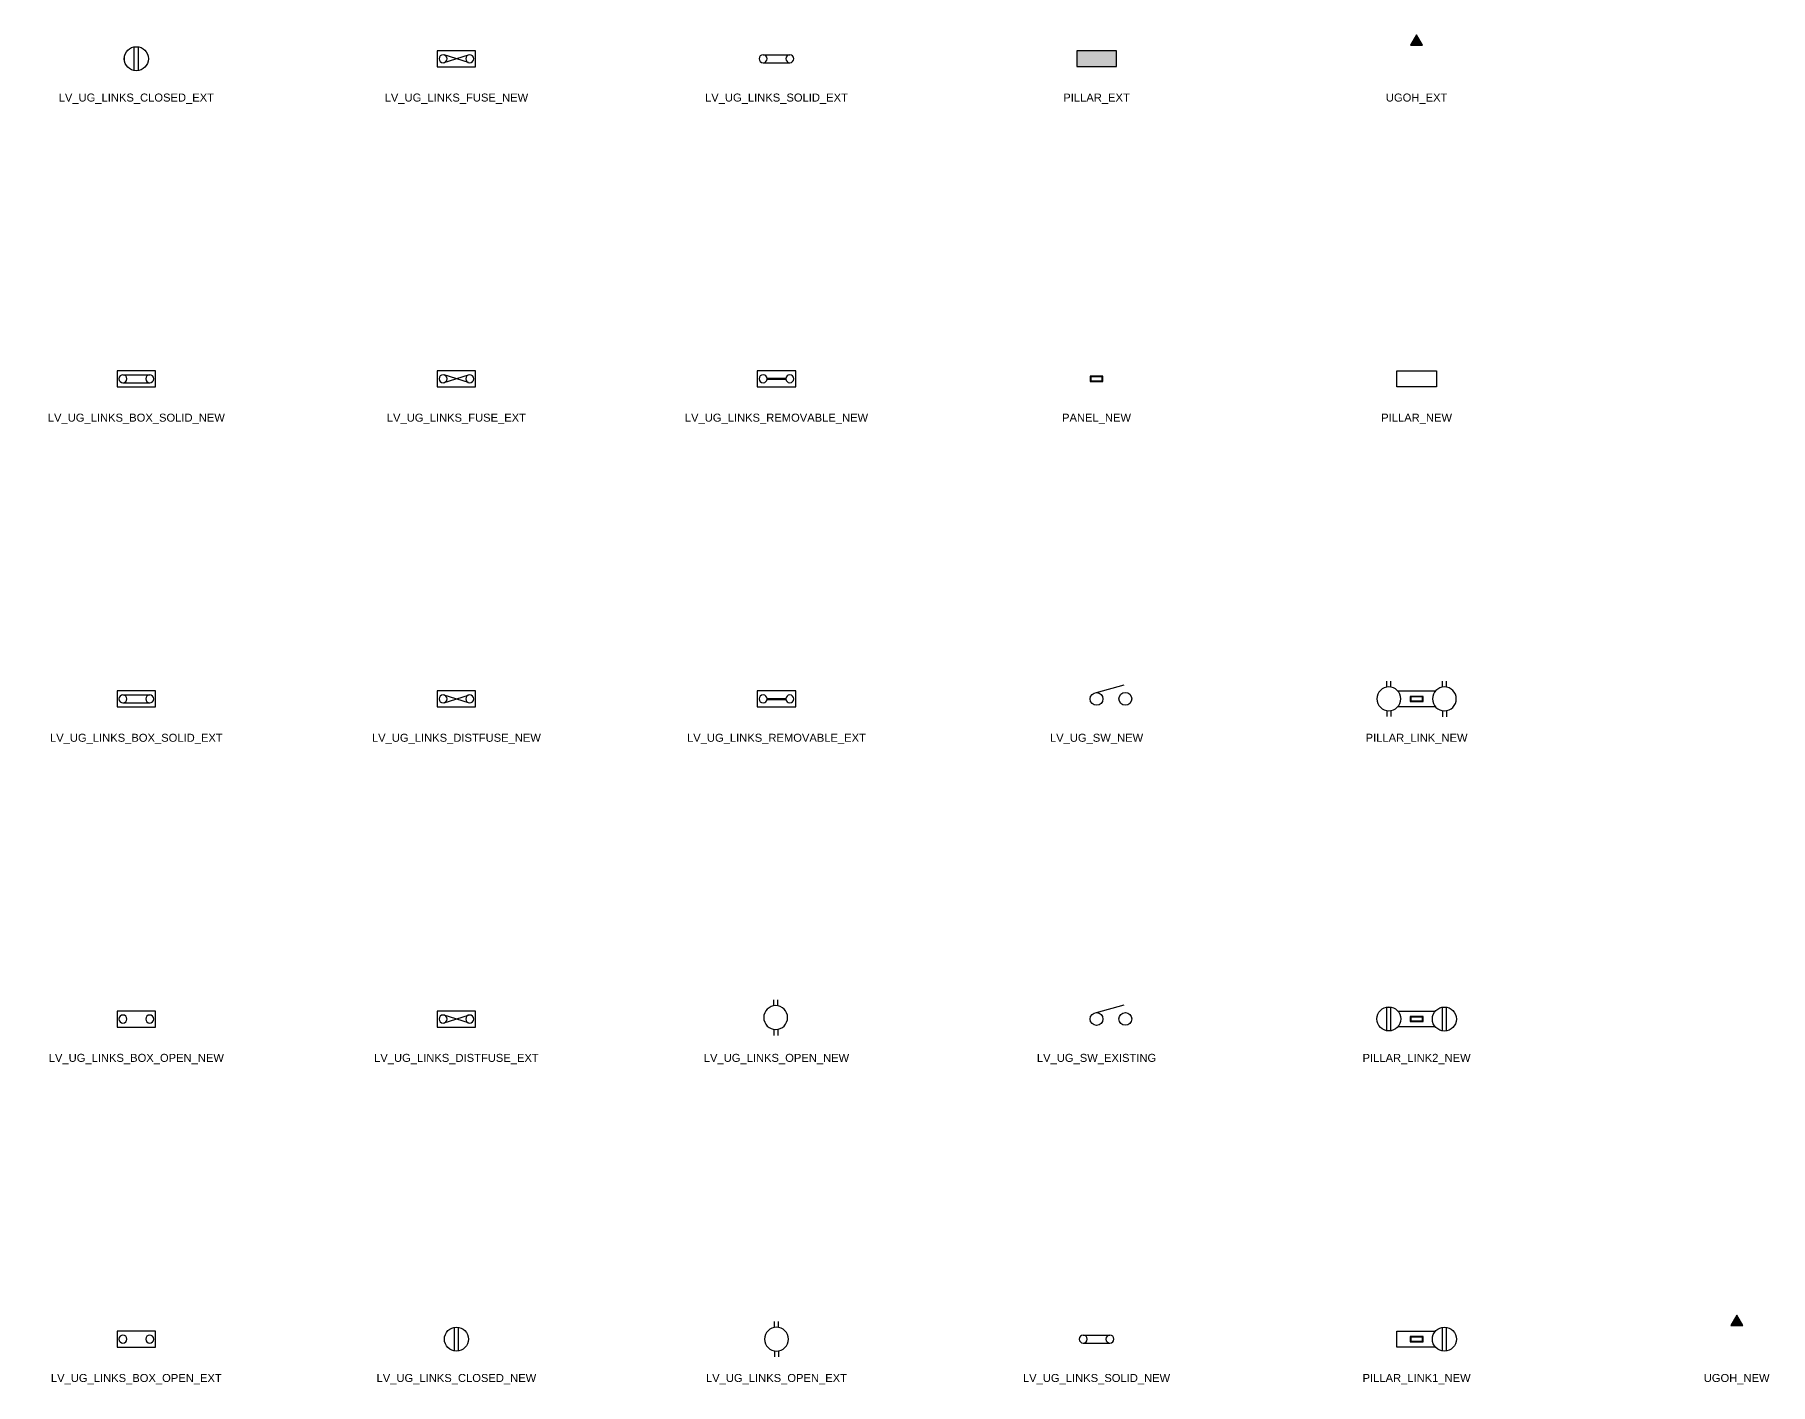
# Model space of a CAD drawing. Header units: metres. Extents: x -9 to 404, y -6 to 172.
# Drawn here: x 187.3 to 404.2, y -5.6 to 163 of the extents above; entities that cross this region are included whole.
import ezdxf
from ezdxf.enums import TextEntityAlignment as Align

# ---------------------------------------------------------------- set-up
doc = ezdxf.new("R2010")
doc.units = ezdxf.units.M
doc.set_wipeout_variables(frame=1)
doc.layers.get('0').update_dxf_attribs({"color": 6})
for name, color, linetype in [('Equip_LV_EXT', 7, 'Continuous'), ('Equip_LV_NEW', 2, 'Continuous'), ('Panels_LV_SL_NEW', 2, 'Continuous'), ('SupportsUG_SP_LV_NEW', 2, 'Continuous')]:
    doc.layers.add(name, color=color, linetype=linetype)
doc.styles.add('iecARIAL', font='arial.ttf')
doc.styles.get("Standard").update_dxf_attribs({"font": 'arial.ttf'})

# ---------------------------------------------------------------- blocks, each defined once
blk = doc.blocks.new('LV_UG_LINKS_BOX_OPEN_EXT')
blk.add_lwpolyline([(-2.4, -1), (2.4, -1), (2.4, 1), (-2.4, 1)], close=True)
for points in [[(-2.17, 0, 1), (-1.17, 0, 1)], [(1.17, 0, 1), (2.17, 0, 1)]]:
    blk.add_lwpolyline(points, format="xyb", close=True)
for tag, p, flags in [('ORIENTATION', (0, 0), 9), ('Z', (0, 0), 1), ('USAGE', (0, -0.2), 9), ('NOTES', (0, -0.4), 9)]:
    blk.add_attdef(tag, p, '', height=0.2, dxfattribs=dict(flags=flags))
blk = doc.blocks.new('LV_UG_LINKS_BOX_OPEN_NEW')
blk.add_lwpolyline([(-2.4, -1), (2.4, -1), (2.4, 1), (-2.4, 1)], close=True)
for points in [[(-2.17, 0, 1), (-1.17, 0, 1)], [(1.17, 0, 1), (2.17, 0, 1)]]:
    blk.add_lwpolyline(points, format="xyb", close=True)
for tag, p, flags in [('ORIENTATION', (0, 0), 9), ('Z', (0, 0), 1), ('USAGE', (0, -0.2), 9), ('LEGEND', (0, -0.4), 9), ('NOTES', (0, -0.6), 9)]:
    blk.add_attdef(tag, p, '', height=0.2, dxfattribs=dict(flags=flags))
blk = doc.blocks.new('LV_UG_LINKS_BOX_SOLID_EXT')
for p, q in [((-1.67, 0.5), (1.67, 0.5)), ((-1.67, -0.5), (1.67, -0.5))]:
    blk.add_line(p, q)
blk.add_lwpolyline([(-2.4, -1), (2.4, -1), (2.4, 1), (-2.4, 1)], close=True)
for points in [[(-2.17, 0, 1), (-1.17, 0, 1)], [(1.17, 0, 1), (2.17, 0, 1)]]:
    blk.add_lwpolyline(points, format="xyb", close=True)
for tag, p, flags in [('ACTUAL_STATUS', (0, 0), 9), ('Z', (0, 0), 1), ('CONNECTOR_TYPE', (0, -0.2), 9), ('CONSTRUCTED_VOLTAGE', (0, -0.4), 9), ('OPERATING_VOLTAGE', (0, -0.8), 9), ('ORIENTATION', (0, -1), 9), ('OWNED_BY', (0, -1.2), 9), ('STATE', (0, -1.4), 9), ('NO_PHASES', (0, -0.6), 9), ('USAGE', (0, -1.6), 9), ('NOTES', (0, -1.8), 9)]:
    blk.add_attdef(tag, p, '', height=0.2, dxfattribs=dict(flags=flags))
blk = doc.blocks.new('LV_UG_LINKS_BOX_SOLID_NEW')
for p, q in [((-1.67, 0.5), (1.67, 0.5)), ((-1.67, -0.5), (1.67, -0.5))]:
    blk.add_line(p, q)
blk.add_lwpolyline([(-2.4, -1), (2.4, -1), (2.4, 1), (-2.4, 1)], close=True)
for points in [[(-2.17, 0, 1), (-1.17, 0, 1)], [(1.17, 0, 1), (2.17, 0, 1)]]:
    blk.add_lwpolyline(points, format="xyb", close=True)
for tag, p, flags in [('ACTUAL_STATUS', (0, 0), 9), ('Z', (0, 0), 1), ('CONNECTOR_TYPE', (0, -0.2), 9), ('CONSTRUCTED_VOLTAGE', (0, -0.4), 9), ('OPERATING_VOLTAGE', (0, -0.8), 9), ('ORIENTATION', (0, -1), 9), ('OWNED_BY', (0, -1.2), 9), ('STATE', (0, -1.4), 9), ('NO_PHASES', (0, -0.6), 9), ('USAGE', (0, -1.6), 9), ('NOTES', (0, -1.8), 9)]:
    blk.add_attdef(tag, p, '', height=0.2, dxfattribs=dict(flags=flags))
blk = doc.blocks.new('LV_UG_LINKS_CLOSED_EXT')
blk.add_wipeout([(-1.06, 1.06), (-1.18, 0.92), (-1.29, 0.76), (-1.37, 0.59), (-1.43, 0.42), (-1.48, 0.23), (-1.49, 0.05), (-1.49, -0.14), (-1.46, -0.33), (-1.41, -0.51), (-1.33, -0.68), (-1.24, -0.84), (-1.12, -0.99), (-0.99, -1.12), (-0.84, -1.24), (-0.68, -1.33), (-0.51, -1.41), (-0.33, -1.46), (-0.14, -1.49), (0.05, -1.49), (0.23, -1.48), (0.42, -1.43), (0.59, -1.37), (0.76, -1.29), (0.92, -1.18), (1.06, -1.06), (1.18, -0.92), (1.29, -0.76), (1.37, -0.59), (1.43, -0.42), (1.48, -0.23), (1.49, -0.05), (1.49, 0.14), (1.46, 0.33), (1.41, 0.51), (1.33, 0.68), (1.24, 0.84), (1.12, 0.99), (0.99, 1.12), (0.84, 1.24), (0.68, 1.33), (0.51, 1.41), (0.33, 1.46), (0.14, 1.49), (-0.05, 1.49), (-0.23, 1.48), (-0.42, 1.43), (-0.59, 1.37), (-0.76, 1.29), (-0.92, 1.18)])
for p, q in [((-0.25, -1.48), (-0.25, 1.48)), ((0.25, -1.48), (0.25, 1.48))]:
    blk.add_line(p, q)
blk.add_circle((0, 0), 1.5)
at = {"flags": 9}
for tag, p in [('ACTUAL_STATUS', (0, 0)), ('CONSTRUCTED_VOLTAGE', (0, -0.2)), ('OPERATING_VOLTAGE', (0, -0.6)), ('ORIENTATION', (0, -0.8)), ('STATE', (0, -1)), ('SWITCH_TYPE', (0, -1.2)), ('NO_PHASES', (0, -0.4)), ('USAGE', (0, -1.4)), ('NOTES', (0, -1.6))]:
    blk.add_attdef(tag, text='', height=0.2, dxfattribs=at).set_placement(p, align=Align.MIDDLE_LEFT)
at = {"flags": 1}
blk.add_attdef('Z', (0, 0), '', height=0.2, dxfattribs=at)
blk = doc.blocks.new('*U62')
for tag, p, flags in [('OPERATED_BY', (0.87, -3.08), 9), ('ORIENTATION', (0.87, -3.62), 9), ('STATE', (0.86, -4.31), 9), ('OWNED_BY', (0.88, -3.37), 9), ('USAGE', (0.88, -3.86), 9), ('MAINTAINED_BY', (0.89, -2.84), 9), ('NOTES', (0.88, -4.06), 1), ('SWITCH_TYPE', (0.86, -4.56), 9), ('Z', (0.87, -5.06), 9), ('LEGEND', (0.87, -4.82), 9)]:
    blk.add_attdef(tag, p, '', height=0.2, dxfattribs=dict(flags=flags))
blk.add_wipeout([(-1.06, 1.06), (-1.18, 0.92), (-1.29, 0.76), (-1.37, 0.59), (-1.43, 0.42), (-1.48, 0.23), (-1.49, 0.05), (-1.49, -0.14), (-1.46, -0.33), (-1.41, -0.51), (-1.33, -0.68), (-1.24, -0.84), (-1.12, -0.99), (-0.99, -1.12), (-0.84, -1.24), (-0.68, -1.33), (-0.51, -1.41), (-0.33, -1.46), (-0.14, -1.49), (0.05, -1.49), (0.23, -1.48), (0.42, -1.43), (0.59, -1.37), (0.76, -1.29), (0.92, -1.18), (1.06, -1.06), (1.18, -0.92), (1.29, -0.76), (1.37, -0.59), (1.43, -0.42), (1.48, -0.23), (1.49, -0.05), (1.49, 0.14), (1.46, 0.33), (1.41, 0.51), (1.33, 0.68), (1.24, 0.84), (1.12, 0.99), (0.99, 1.12), (0.84, 1.24), (0.68, 1.33), (0.51, 1.41), (0.33, 1.46), (0.14, 1.49), (-0.05, 1.49), (-0.23, 1.48), (-0.42, 1.43), (-0.59, 1.37), (-0.76, 1.29), (-0.92, 1.18)])
for p, q in [((-0.25, -1.48), (-0.25, 1.48)), ((0.25, -1.48), (0.25, 1.48))]:
    blk.add_line(p, q)
blk.add_circle((0, 0), 1.5)
at = {"flags": 9}
blk.add_attdef('TYPE', text='', height=0.2, dxfattribs=at).set_placement((0.88, -1.45), align=Align.MIDDLE_LEFT)
for tag, p in [('OPERATING_VOLTAGE', (0.89, -1.82)), ('NO_PHASES', (0.88, -2.1)), ('CONSTRUCTED_VOLTAGE', (0.89, -2.37)), ('ACTUAL_STATUS', (0.9, -2.61))]:
    blk.add_attdef(tag, p, '', height=0.2, dxfattribs=at)
blk = doc.blocks.new('LV_UG_LINKS_DISTFUSE_EXT')
for p, q in [((-1.52, -0.48), (1.52, 0.48)), ((1.52, -0.48), (-1.52, 0.48))]:
    blk.add_line(p, q)
blk.add_lwpolyline([(-2.4, -1), (2.4, -1), (2.4, 1), (-2.4, 1)], close=True)
for points in [[(-2.17, 0, 1), (-1.17, 0, 1)], [(1.17, 0, 1), (2.17, 0, 1)]]:
    blk.add_lwpolyline(points, format="xyb", close=True)
for tag, p, flags in [('ACTUAL_STATUS', (0, 0), 9), ('Z', (0, 0), 1), ('CONSTRUCTED_VOLTAGE', (0, -0.2), 9), ('OPERATING_VOLTAGE', (0, -0.6), 9), ('ORIENTATION', (0, -0.8), 9), ('STATE', (0, -1), 9), ('SWITCH_TYPE', (0, -1.2), 9), ('NO_PHASES', (0, -0.4), 9), ('USAGE', (0, -1.4), 9), ('NOTES', (0, -1.6), 9)]:
    blk.add_attdef(tag, p, '', height=0.2, dxfattribs=dict(flags=flags))
blk = doc.blocks.new('LV_UG_LINKS_DISTFUSE_NEW')
for p, q in [((-1.52, -0.48), (1.52, 0.48)), ((1.52, -0.48), (-1.52, 0.48))]:
    blk.add_line(p, q)
blk.add_lwpolyline([(-2.4, -1), (2.4, -1), (2.4, 1), (-2.4, 1)], close=True)
for points in [[(-2.17, 0, 1), (-1.17, 0, 1)], [(1.17, 0, 1), (2.17, 0, 1)]]:
    blk.add_lwpolyline(points, format="xyb", close=True)
for tag, p, flags in [('ACTUAL_STATUS', (0, 0), 9), ('Z', (0, 0), 1), ('CONSTRUCTED_VOLTAGE', (0, -0.2), 9), ('OPERATING_VOLTAGE', (0, -0.6), 9), ('ORIENTATION', (0, -0.8), 9), ('STATE', (0, -1), 9), ('SWITCH_TYPE', (0, -1.2), 9), ('NO_PHASES', (0, -0.4), 9), ('USAGE', (0, -1.4), 9), ('NOTES', (0, -1.6), 9)]:
    blk.add_attdef(tag, p, '', height=0.2, dxfattribs=dict(flags=flags))
blk = doc.blocks.new('LV_UG_LINKS_FUSE_EXT')
for p, q in [((-1.52, -0.48), (1.52, 0.48)), ((1.52, -0.48), (-1.52, 0.48))]:
    blk.add_line(p, q)
blk.add_lwpolyline([(-2.4, -1), (2.4, -1), (2.4, 1), (-2.4, 1)], close=True)
for points in [[(-2.17, 0, 1), (-1.17, 0, 1)], [(1.17, 0, 1), (2.17, 0, 1)]]:
    blk.add_lwpolyline(points, format="xyb", close=True)
for tag, p, flags in [('ACTUAL_STATUS', (0, 0), 9), ('Z', (0, 0), 1), ('CONSTRUCTED_VOLTAGE', (0, -0.2), 9), ('OPERATING_VOLTAGE', (0, -0.6), 9), ('ORIENTATION', (0, -0.8), 9), ('STATE', (0, -1), 9), ('SWITCH_TYPE', (0, -1.2), 9), ('NO_PHASES', (0, -0.4), 9), ('USAGE', (0, -1.4), 9), ('LEGEND', (0, -1.6), 9), ('NOTES', (0, -1.8), 9)]:
    blk.add_attdef(tag, p, '', height=0.2, dxfattribs=dict(flags=flags))
blk = doc.blocks.new('LV_UG_LINKS_FUSE_NEW')
for p, q in [((-1.52, -0.48), (1.52, 0.48)), ((1.52, -0.48), (-1.52, 0.48))]:
    blk.add_line(p, q)
blk.add_lwpolyline([(-2.4, -1), (2.4, -1), (2.4, 1), (-2.4, 1)], close=True)
for points in [[(-2.17, 0, 1), (-1.17, 0, 1)], [(1.17, 0, 1), (2.17, 0, 1)]]:
    blk.add_lwpolyline(points, format="xyb", close=True)
for tag, p, flags in [('ACTUAL_STATUS', (0, 0), 9), ('Z', (0, 0), 1), ('CONSTRUCTED_VOLTAGE', (0, -0.2), 9), ('OPERATING_VOLTAGE', (0, -0.6), 9), ('ORIENTATION', (0, -0.8), 9), ('STATE', (0, -1), 9), ('SWITCH_TYPE', (0, -1.2), 9), ('NO_PHASES', (0, -0.4), 9), ('USAGE', (0, -1.4), 9), ('NOTES', (0, -1.6), 9)]:
    blk.add_attdef(tag, p, '', height=0.2, dxfattribs=dict(flags=flags))
blk = doc.blocks.new('LV_UG_LINKS_OPEN_EXT')
blk.add_wipeout([(-0.25, 1.47), (-0.43, 1.43), (-0.61, 1.36), (-0.77, 1.28), (-0.93, 1.17), (-1.07, 1.05), (-1.19, 0.9), (-1.29, 0.75), (-1.38, 0.58), (-1.44, 0.4), (-1.48, 0.22), (-1.49, 0.03), (-1.49, -0.16), (-1.45, -0.34), (-1.4, -0.52), (-1.32, -0.69), (-1.23, -0.85), (-1.11, -1), (-0.98, -1.13), (-0.83, -1.24), (-0.66, -1.34), (-0.49, -1.41), (-0.31, -1.46), (-0.13, -1.49), (0.06, -1.49), (0.25, -1.47), (0.43, -1.43), (0.61, -1.36), (0.77, -1.28), (0.93, -1.17), (1.07, -1.05), (1.19, -0.9), (1.29, -0.75), (1.38, -0.58), (1.44, -0.4), (1.48, -0.22), (1.49, -0.03), (1.49, 0.16), (1.45, 0.34), (1.4, 0.52), (1.32, 0.69), (1.23, 0.85), (1.11, 1), (0.98, 1.13), (0.83, 1.24), (0.66, 1.34), (0.49, 1.41), (0.31, 1.46), (0.13, 1.49), (-0.06, 1.49)])
for p, q in [((-0.25, 1.47), (-0.25, 2.22)), ((0.25, 1.47), (0.25, 2.22)), ((-0.25, -1.47), (-0.25, -2.22)), ((0.25, -1.47), (0.25, -2.22))]:
    blk.add_line(p, q)
blk.add_lwpolyline([(0, -1.49, 1), (0, 1.49, 1)], format="xyb", close=True)
at = {"flags": 9}
for tag, p in [('ACTUAL_STATUS', (0, 0)), ('CONSTRUCTED_VOLTAGE', (0, -0.2)), ('OPERATING_VOLTAGE', (0, -0.6)), ('ORIENTATION', (0, -0.8)), ('STATE', (0, -1)), ('SWITCH_TYPE', (0, -1.2)), ('NO_PHASES', (0, -0.4)), ('USAGE', (0, -1.4)), ('NOTES', (0, -1.6))]:
    blk.add_attdef(tag, text='', height=0.2, dxfattribs=at).set_placement(p, align=Align.MIDDLE_LEFT)
at = {"flags": 1}
blk.add_attdef('Z', (0, 0), '', height=0.2, dxfattribs=at)
blk = doc.blocks.new('LV_UG_LINKS_REMOVABLE_EXT')
for p, q in [((-1.17, 0.06), (1.17, 0.06)), ((-1.17, -0.06), (1.17, -0.06))]:
    blk.add_line(p, q)
blk.add_lwpolyline([(-2.4, -1), (2.4, -1), (2.4, 1), (-2.4, 1)], close=True)
for points in [[(-2.17, 0, 1), (-1.17, 0, 1)], [(1.17, 0, 1), (2.17, 0, 1)]]:
    blk.add_lwpolyline(points, format="xyb", close=True)
at = {"flags": 9}
for tag, p in [('ACTUAL_STATUS', (0, 0)), ('CONNECTOR_TYPE', (0, -0.2)), ('CONSTRUCTED_VOLTAGE', (0, -0.4)), ('OPERATING_VOLTAGE', (0, -0.8)), ('ORIENTATION', (0, -1)), ('OWNED_BY', (0, -1.2)), ('STATE', (0, -1.4)), ('NO_PHASES', (0, -0.6)), ('USAGE', (0, -1.6)), ('NOTES', (0, -1.8))]:
    blk.add_attdef(tag, text='', height=0.2, dxfattribs=at).set_placement(p, align=Align.MIDDLE_LEFT)
at = {"flags": 1}
blk.add_attdef('Z', (0, 0), '', height=0.2, dxfattribs=at)
blk = doc.blocks.new('LV_UG_LINKS_REMOVABLE_NEW')
for p, q in [((-1.17, 0.06), (1.17, 0.06)), ((-1.17, -0.06), (1.17, -0.06))]:
    blk.add_line(p, q)
blk.add_lwpolyline([(-2.4, -1), (2.4, -1), (2.4, 1), (-2.4, 1)], close=True)
for points in [[(-2.17, 0, 1), (-1.17, 0, 1)], [(1.17, 0, 1), (2.17, 0, 1)]]:
    blk.add_lwpolyline(points, format="xyb", close=True)
at = {"flags": 9}
for tag, p in [('ACTUAL_STATUS', (0, 0)), ('CONNECTOR_TYPE', (0, -0.2)), ('CONSTRUCTED_VOLTAGE', (0, -0.4)), ('OPERATING_VOLTAGE', (0, -0.8)), ('ORIENTATION', (0, -1)), ('OWNED_BY', (0, -1.2)), ('STATE', (0, -1.4)), ('NO_PHASES', (0, -0.6)), ('USAGE', (0, -1.6)), ('NOTES', (0, -1.8))]:
    blk.add_attdef(tag, text='', height=0.2, dxfattribs=at).set_placement(p, align=Align.MIDDLE_LEFT)
at = {"flags": 1}
blk.add_attdef('Z', (0, 0), '', height=0.2, dxfattribs=at)
blk = doc.blocks.new('LV_UG_LINKS_SOLID_EXT')
for p, q in [((-1.67, 0.5), (1.67, 0.5)), ((-1.67, -0.5), (1.67, -0.5))]:
    blk.add_line(p, q)
for points in [[(-2.17, 0, 1), (-1.17, 0, 1)], [(1.17, 0, 1), (2.17, 0, 1)]]:
    blk.add_lwpolyline(points, format="xyb", close=True)
for tag, p, flags in [('ORIENTATION', (0, 0), 9), ('Z', (0, 0), 1), ('USAGE', (0, -0.2), 9), ('NOTES', (0, -0.4), 9)]:
    blk.add_attdef(tag, p, '', height=0.2, dxfattribs=dict(flags=flags))
blk = doc.blocks.new('LV_UG_LINKS_SOLID_NEW')
for p, q in [((-1.67, 0.5), (1.67, 0.5)), ((-1.67, -0.5), (1.67, -0.5))]:
    blk.add_line(p, q)
for points in [[(-2.17, 0, 1), (-1.17, 0, 1)], [(1.17, 0, 1), (2.17, 0, 1)]]:
    blk.add_lwpolyline(points, format="xyb", close=True)
for tag, p, flags in [('ORIENTATION', (0, 0), 9), ('Z', (0, 0), 1), ('USAGE', (0, -0.2), 9), ('NOTES', (0, -0.4), 9)]:
    blk.add_attdef(tag, p, '', height=0.2, dxfattribs=dict(flags=flags))
blk = doc.blocks.new('LV_UG_SW_EXISTING')
for points in [[(0, 0.8), (3.47, 1.77)], [(4.4, 0.01), (4.4, 0.01)]]:
    blk.add_lwpolyline(points)
for centre in [(0, 0), (3.6, 0.01)]:
    blk.add_circle(centre, 0.8)
for tag, p, flags in [('ACTUAL_STATUS', (0, -1.4), 9), ('CONSTRUCTED_VOLTAGE', (0, -1.6), 9), ('OPERATING_VOLTAGE', (0, -2), 9), ('ORIENTATION', (0, -2.2), 9), ('NO_PHASES', (0, -1.8), 9), ('STATE', (0, -2.4), 9), ('SWITCH_TYPE', (0, -2.6), 9), ('USAGE', (0, -2.8), 9), ('NOTES', (0, -3), 1)]:
    blk.add_attdef(tag, p, '', height=0.2, dxfattribs=dict(flags=flags))
blk = doc.blocks.new('LV_UG_SW_NEW')
for points in [[(0, 0.8), (3.47, 1.77)], [(4.4, 0.01), (4.4, 0.01)]]:
    blk.add_lwpolyline(points)
for centre in [(0, 0), (3.6, 0.01)]:
    blk.add_circle(centre, 0.8)
for tag, p, flags in [('ACTUAL_STATUS', (0, -1.4), 9), ('CONSTRUCTED_VOLTAGE', (0, -1.6), 9), ('OPERATING_VOLTAGE', (0, -2), 9), ('ORIENTATION', (0, -2.2), 9), ('NO_PHASES', (0, -1.8), 9), ('STATE', (0, -2.4), 9), ('SWITCH_TYPE', (0, -2.6), 9), ('USAGE', (0, -2.8), 9), ('NOTES', (0, -3), 1)]:
    blk.add_attdef(tag, p, '', height=0.2, dxfattribs=dict(flags=flags))
blk = doc.blocks.new('PANEL_NEW')
at = {"layer": 'Panels_LV_SL_NEW'}
h = blk.add_hatch(color=256, dxfattribs=at)
h.paths.add_polyline_path([(-0.8, -0.32), (0.8, -0.32), (0.8, 0.32), (-0.8, 0.32)])
h.paths.add_polyline_path([(-0.72, 0.24), (0.72, 0.24), (0.72, -0.24), (-0.72, -0.24)], flags=16)
for points in [[(-0.8, -0.32), (0.8, -0.32), (0.8, 0.32), (-0.8, 0.32)], [(-0.72, -0.24), (0.72, -0.24), (0.72, 0.24), (-0.72, 0.24)]]:
    blk.add_lwpolyline(points, close=True)
blk.add_attdef('PARENT', (1.52, -2.43), '', height=2.5, rotation=90)
for tag, flags, p in [('CONNECTOR_TYPE', 9, (1.5, 0)), ('CONSTRUCTED_VOLTAGE', 9, (1.5, -0.2)), ('OPERATING_VOLTAGE', 9, (1.5, -0.6)), ('ORIENTATION', 9, (1.5, -0.8)), ('OWNED_BY', 9, (1.5, -1)), ('OPERATED_BY', 9, (1.5, -1.2)), ('STATE', 9, (1.5, -1.6)), ('Z', 1, (1.5, -2.2)), ('NO_PHASES', 9, (1.5, -0.4)), ('MAINTAINED_BY', 9, (1.5, -1.4)), ('USAGE', 9, (1.5, -1.8)), ('NOTES', 9, (1.5, -2))]:
    blk.add_attdef(tag, text='', height=0.2, dxfattribs=dict(flags=flags)).set_placement(p, align=Align.MIDDLE_LEFT)
blk = doc.blocks.new('*U54')
blk.add_hatch(color=256).paths.add_polyline_path([(-2.475, 0.99), (-2.475, -0.99), (2.475, -0.99), (2.475, 0.99)])
blk.add_lwpolyline([(-2.475, -0.99), (2.475, -0.99), (2.475, 0.99), (-2.475, 0.99)], close=True)
at = {"style": 'iecARIAL', "flags": 8}
blk.add_attdef('ASSET_NUM', (1.5, 3.5), '', height=2.5, dxfattribs=at)
for tag, p, flags in [('OWNED_BY', (0, -0.2), 9), ('STATE', (0, -0.4), 9), ('SUPPORT_TYPE', (0, -0.6), 9), ('STREETNAME', (0, -1.8), 9), ('SUBURB', (0, -2), 1), ('USAGE', (0, -0.8), 9), ('LEGEND', (0, -1), 9), ('LOCATION', (0, -1.2), 9), ('NOTES', (0, -1.4), 9), ('PARENT', (0, -1.6), 9)]:
    blk.add_attdef(tag, p, '', height=0.2, dxfattribs=dict(flags=flags))
blk = doc.blocks.new('*U56')
blk.add_wipeout([(-2.47, 0.99), (2.47, 0.99), (2.47, -0.99), (-2.47, -0.99)])
at = {"lineweight": -3}
blk.add_lwpolyline([(-2.47, 0.99), (2.47, 0.99), (2.47, -0.99), (-2.47, -0.99)], close=True, dxfattribs=at)
for tag, height, flags, p in [('ASSET_NUM', 2.5, 8, (2, 4)), ('STREET_CODE', 0.2, 9, (1.5, 2)), ('OWNED_BY', 0.2, 9, (1.5, 1.8)), ('OPERATED_BY', 0.2, 9, (1.5, 1.6)), ('STATE', 0.2, 9, (1.5, 1.2)), ('SUPPORT_TYPE', 0.2, 9, (1.5, 1)), ('SUBURB', 0.2, 9, (1.5, 0.2)), ('STREETNAME', 0.2, 9, (1.5, 0)), ('MAINTAINED_BY', 0.2, 9, (1.5, 1.4)), ('USAGE', 0.2, 9, (1.5, 0.8)), ('LEGEND', 0.2, 9, (1.5, 0.6)), ('PARENT', 0.2, 9, (1.5, 0.4)), ('Z', 0.2, 1, (1.5, -0.6)), ('LOCATION', 0.2, 9, (1.5, -0.2)), ('NOTES', 0.2, 9, (1.5, -0.4))]:
    blk.add_attdef(tag, text='', height=height, dxfattribs=dict(flags=flags)).set_placement(p, align=Align.MIDDLE_LEFT)
blk = doc.blocks.new('*U61')
for tag, p, flags in [('OPERATED_BY', (0.87, -3.08), 9), ('ORIENTATION', (0.87, -3.62), 9), ('STATE', (0.86, -4.31), 9), ('OWNED_BY', (0.88, -3.37), 9), ('USAGE', (0.88, -3.86), 9), ('MAINTAINED_BY', (0.89, -2.84), 9), ('NOTES', (0.88, -4.06), 1), ('SWITCH_TYPE', (0.86, -4.56), 9), ('Z', (0.87, -5.06), 9), ('LEGEND', (0.87, -4.82), 9)]:
    blk.add_attdef(tag, p, '', height=0.2, dxfattribs=dict(flags=flags))
blk.add_wipeout([(-1.06, 1.06), (-1.18, 0.92), (-1.29, 0.76), (-1.37, 0.59), (-1.43, 0.42), (-1.48, 0.23), (-1.49, 0.05), (-1.49, -0.14), (-1.46, -0.33), (-1.41, -0.51), (-1.33, -0.68), (-1.24, -0.84), (-1.12, -0.99), (-0.99, -1.12), (-0.84, -1.24), (-0.68, -1.33), (-0.51, -1.41), (-0.33, -1.46), (-0.14, -1.49), (0.05, -1.49), (0.23, -1.48), (0.42, -1.43), (0.59, -1.37), (0.76, -1.29), (0.92, -1.18), (1.06, -1.06), (1.18, -0.92), (1.29, -0.76), (1.37, -0.59), (1.43, -0.42), (1.48, -0.23), (1.49, -0.05), (1.49, 0.14), (1.46, 0.33), (1.41, 0.51), (1.33, 0.68), (1.24, 0.84), (1.12, 0.99), (0.99, 1.12), (0.84, 1.24), (0.68, 1.33), (0.51, 1.41), (0.33, 1.46), (0.14, 1.49), (-0.05, 1.49), (-0.23, 1.48), (-0.42, 1.43), (-0.59, 1.37), (-0.76, 1.29), (-0.92, 1.18)])
for p, q in [((-0.25, -1.48), (-0.25, 1.48)), ((0.25, -1.48), (0.25, 1.48))]:
    blk.add_line(p, q)
blk.add_circle((0, 0), 1.5)
at = {"flags": 9}
blk.add_attdef('TYPE', text='', height=0.2, dxfattribs=at).set_placement((0.88, -1.45), align=Align.MIDDLE_LEFT)
for tag, p in [('OPERATING_VOLTAGE', (0.89, -1.82)), ('NO_PHASES', (0.88, -2.1)), ('CONSTRUCTED_VOLTAGE', (0.89, -2.37)), ('ACTUAL_STATUS', (0.9, -2.61))]:
    blk.add_attdef(tag, p, '', height=0.2, dxfattribs=at)
blk = doc.blocks.new('PILLAR_LINK1_NEW')
at = {"layer": 'SupportsUG_SP_LV_NEW'}
blk.add_blockref('*U56', (0, 0), dxfattribs=at)
at = {"layer": 'Equip_LV_NEW'}
blk.add_blockref('*U61', (3.471, 0), dxfattribs=at)
at = {"layer": 'SupportsUG_SP_LV_NEW', "rotation": 180}
blk.add_blockref('PANEL_NEW', (0, 0), dxfattribs=at)
for tag, height, flags, p in [('ASSET_NUM', 2.5, 8, (2, 2)), ('STREET_CODE', 0.2, 9, (1.5, 0)), ('OWNED_BY', 0.2, 9, (1.5, -0.2)), ('OPERATED_BY', 0.2, 9, (1.5, -0.4)), ('STATE', 0.2, 9, (1.5, -0.8)), ('SUPPORT_TYPE', 0.2, 9, (1.5, -1)), ('SUBURB', 0.2, 9, (1.5, -1.8)), ('STREETNAME', 0.2, 9, (1.5, -2)), ('USAGE', 0.2, 9, (1.5, -1.2)), ('MAINTAINED_BY', 0.2, 9, (1.5, -0.6)), ('LEGEND', 0.2, 9, (1.5, -1.4)), ('PARENT', 0.2, 9, (1.5, -1.6)), ('LOCATION', 0.2, 9, (1.5, -2.2)), ('Z', 0.2, 1, (1.5, -2.6)), ('NOTES', 0.2, 9, (1.5, -2.4))]:
    blk.add_attdef(tag, text='', height=height, dxfattribs=dict(flags=flags)).set_placement(p, align=Align.MIDDLE_LEFT)
blk = doc.blocks.new('PILLAR_LINK2_NEW')
at = {"layer": 'SupportsUG_SP_LV_NEW'}
blk.add_blockref('*U56', (0, 0), dxfattribs=at)
for tag, flags, p in [('LOCATION', 9, (1.5, -2.2)), ('Z', 1, (1.5, -2.6)), ('NOTES', 9, (1.5, -2.4))]:
    blk.add_attdef(tag, text='', height=0.2, dxfattribs=dict(flags=flags)).set_placement(p, align=Align.MIDDLE_LEFT)
at = {"layer": 'Equip_LV_NEW'}
blk.add_blockref('*U61', (-3.47, 0.01), dxfattribs=at)
at = {"layer": 'SupportsUG_SP_LV_NEW', "rotation": 180}
blk.add_blockref('PANEL_NEW', (0, 0), dxfattribs=at)
for tag, height, flags, p in [('ASSET_NUM', 2.5, 8, (2, 2.94)), ('STREET_CODE', 0.2, 9, (1.5, 0)), ('OWNED_BY', 0.2, 9, (1.5, -0.2)), ('OPERATED_BY', 0.2, 9, (1.5, -0.4)), ('STATE', 0.2, 9, (1.5, -0.8)), ('SUPPORT_TYPE', 0.2, 9, (1.5, -1)), ('SUBURB', 0.2, 9, (1.5, -1.8)), ('STREETNAME', 0.2, 9, (1.5, -2)), ('MAINTAINED_BY', 0.2, 9, (1.5, -0.6)), ('USAGE', 0.2, 9, (1.5, -1.2)), ('LEGEND', 0.2, 9, (1.5, -1.4)), ('PARENT', 0.2, 9, (1.5, -1.6))]:
    blk.add_attdef(tag, text='', height=height, dxfattribs=dict(flags=flags)).set_placement(p, align=Align.MIDDLE_LEFT)
at = {"layer": 'Equip_LV_NEW'}
blk.add_blockref('*U61', (3.47, 0), dxfattribs=at)
blk = doc.blocks.new('*U74')
for tag, p, flags in [('OPERATED_BY', (1.05, -2.9), 9), ('STATE', (1.05, -4.13), 9), ('SWITCH_TYPE', (1.05, -4.38), 9), ('ORIENTATION', (1.06, -3.43), 9), ('OWNED_BY', (1.06, -3.19), 9), ('USAGE', (1.07, -3.68), 9), ('NOTES', (1.07, -3.88), 1), ('Z', (1.06, -4.88), 9), ('LEGEND', (1.06, -4.64), 9)]:
    blk.add_attdef(tag, p, '', height=0.2, dxfattribs=dict(flags=flags))
blk.add_wipeout([(-1.17, 0.93), (-1.28, 0.78), (-1.36, 0.61), (-1.43, 0.44), (-1.47, 0.25), (-1.49, 0.07), (-1.49, -0.12), (-1.46, -0.31), (-1.41, -0.49), (-1.34, -0.66), (-1.25, -0.82), (-1.13, -0.97), (-1, -1.11), (-0.86, -1.22), (-0.7, -1.32), (-0.53, -1.4), (-0.35, -1.45), (-0.16, -1.49), (0.03, -1.49), (0.21, -1.48), (0.4, -1.44), (0.57, -1.38), (0.74, -1.3), (0.9, -1.19), (1.04, -1.07), (1.17, -0.93), (1.28, -0.78), (1.36, -0.61), (1.43, -0.44), (1.47, -0.25), (1.49, -0.07), (1.49, 0.12), (1.46, 0.31), (1.41, 0.49), (1.34, 0.66), (1.25, 0.82), (1.13, 0.97), (1, 1.11), (0.86, 1.22), (0.7, 1.32), (0.53, 1.4), (0.35, 1.45), (0.16, 1.49), (-0.03, 1.49), (-0.21, 1.48), (-0.4, 1.44), (-0.57, 1.38), (-0.74, 1.3), (-0.9, 1.19), (-1.04, 1.07)])
for p, q in [((-0.25, 1.47), (-0.25, 2.22)), ((0.25, 1.47), (0.25, 2.22)), ((-0.25, -1.47), (-0.25, -2.22)), ((0.25, -1.47), (0.25, -2.22))]:
    blk.add_line(p, q)
blk.add_lwpolyline([(1.49, 0, 1), (-1.49, 0, 1)], format="xyb", close=True)
at = {"flags": 9}
for tag, p in [('OPERATING_VOLTAGE', (1.08, -1.64)), ('NO_PHASES', (1.07, -1.92)), ('CONSTRUCTED_VOLTAGE', (1.07, -2.19)), ('ACTUAL_STATUS', (1.09, -2.43)), ('MAINTAINED_BY', (1.07, -2.66))]:
    blk.add_attdef(tag, p, '', height=0.2, dxfattribs=at)
blk = doc.blocks.new('*U55')
blk.add_blockref('*U56', (0, 0))
for tag, height, flags, p in [('ASSET_NUM', 2.5, 8, (2, 4.78)), ('LOCATION', 0.2, 9, (1.5, -2.2)), ('Z', 0.2, 1, (1.5, -2.6)), ('NOTES', 0.2, 9, (1.5, -2.4))]:
    blk.add_attdef(tag, text='', height=height, dxfattribs=dict(flags=flags)).set_placement(p, align=Align.MIDDLE_LEFT)
for name, p in [('*U74', (-3.47, 0.01)), ('PANEL_NEW', (0, 0))]:
    blk.add_blockref(name, p)
at = {"flags": 9}
for tag, p in [('STREET_CODE', (1.5, 0)), ('OWNED_BY', (1.5, -0.2)), ('OPERATED_BY', (1.5, -0.4)), ('STATE', (1.5, -0.8)), ('SUPPORT_TYPE', (1.5, -1)), ('SUBURB', (1.5, -1.8)), ('STREETNAME', (1.5, -2)), ('MAINTAINED_BY', (1.5, -0.6)), ('USAGE', (1.5, -1.2)), ('LEGEND', (1.5, -1.4)), ('PARENT', (1.5, -1.6))]:
    blk.add_attdef(tag, text='', height=0.2, dxfattribs=at).set_placement(p, align=Align.MIDDLE_LEFT)
blk.add_blockref('*U74', (3.47, 0))
blk = doc.blocks.new('UGOH_EXT')
blk.add_hatch(color=256).paths.add_polyline_path([(-0.75, 1.7), (0.75, 1.7), (0, 3)])
at = {"color": 1}
blk.add_lwpolyline([(-0.75, 1.7), (0.75, 1.7), (0, 3)], close=True, dxfattribs=at)
for tag, flags, p in [('CONSTRUCTED_VOLTAGE', 9, (1.5, 0)), ('ACTUAL_STATUS', 9, (1.5, -1.6)), ('OPERATING_VOLTAGE', 9, (1.5, -0.2)), ('ORIENTATION', 9, (1.5, -0.4)), ('STATE', 9, (1.5, -0.6)), ('OWNED_BY', 9, (1.5, -1)), ('OPERATED_BY', 9, (1.5, -1.2)), ('TYPE', 1, (1.5, -2)), ('USAGE', 9, (1.5, -0.8)), ('MAINTAINED_BY', 9, (1.5, -1.4)), ('NUMBER_OF_PHASES', 9, (1.5, -1.8))]:
    blk.add_attdef(tag, text='', height=0.2, dxfattribs=dict(flags=flags)).set_placement(p, align=Align.MIDDLE_LEFT)
blk = doc.blocks.new('UGOH_NEW')
blk.add_hatch(color=256).paths.add_polyline_path([(-0.75, 1.7), (0.75, 1.7), (0, 3)])
at = {"color": 1}
blk.add_lwpolyline([(-0.75, 1.7), (0.75, 1.7), (0, 3)], close=True, dxfattribs=at)
for tag, flags, p in [('CONSTRUCTED_VOLTAGE', 9, (1.5, 0)), ('ACTUAL_STATUS', 9, (1.5, -1.6)), ('OPERATING_VOLTAGE', 9, (1.5, -0.2)), ('ORIENTATION', 9, (1.5, -0.4)), ('STATE', 9, (1.5, -0.6)), ('OWNED_BY', 9, (1.5, -1)), ('OPERATED_BY', 9, (1.5, -1.2)), ('TYPE', 1, (1.5, -2)), ('USAGE', 9, (1.5, -0.8)), ('MAINTAINED_BY', 9, (1.5, -1.4)), ('NUMBER_OF_PHASES', 9, (1.5, -1.8))]:
    blk.add_attdef(tag, text='', height=0.2, dxfattribs=dict(flags=flags)).set_placement(p, align=Align.MIDDLE_LEFT)
blk = doc.blocks.new('*U75')
for p, q in [((-0.25, -1.47), (-0.25, -2.22)), ((0.25, -1.47), (0.25, -2.22))]:
    blk.add_line(p, q)
blk.add_lwpolyline([(1.49, 0, 1), (-1.49, 0, 1)], format="xyb", close=True)
for tag, p, flags in [('OPERATED_BY', (1.05, -2.9), 9), ('OPERATED_BY', (1.05, -2.9), 9), ('STATE', (1.05, -4.13), 9), ('STATE', (1.05, -4.13), 9), ('SWITCH_TYPE', (1.05, -4.38), 9), ('SWITCH_TYPE', (1.05, -4.38), 9), ('ORIENTATION', (1.06, -3.43), 9), ('ORIENTATION', (1.06, -3.43), 9), ('OWNED_BY', (1.06, -3.19), 9), ('OWNED_BY', (1.06, -3.19), 9), ('USAGE', (1.07, -3.68), 9), ('USAGE', (1.07, -3.68), 9), ('NOTES', (1.07, -3.88), 1), ('NOTES', (1.07, -3.88), 1), ('Z', (1.06, -4.88), 9), ('Z', (1.06, -4.88), 9), ('LEGEND', (1.06, -4.64), 9), ('LEGEND', (1.06, -4.64), 9)]:
    blk.add_attdef(tag, p, '', height=0.2, dxfattribs=dict(flags=flags))
blk.add_wipeout([(-1.17, 0.93), (-1.28, 0.78), (-1.36, 0.61), (-1.43, 0.44), (-1.47, 0.25), (-1.49, 0.07), (-1.49, -0.12), (-1.46, -0.31), (-1.41, -0.49), (-1.34, -0.66), (-1.25, -0.82), (-1.13, -0.97), (-1, -1.11), (-0.86, -1.22), (-0.7, -1.32), (-0.53, -1.4), (-0.35, -1.45), (-0.16, -1.49), (0.03, -1.49), (0.21, -1.48), (0.4, -1.44), (0.57, -1.38), (0.74, -1.3), (0.9, -1.19), (1.04, -1.07), (1.17, -0.93), (1.28, -0.78), (1.36, -0.61), (1.43, -0.44), (1.47, -0.25), (1.49, -0.07), (1.49, 0.12), (1.46, 0.31), (1.41, 0.49), (1.34, 0.66), (1.25, 0.82), (1.13, 0.97), (1, 1.11), (0.86, 1.22), (0.7, 1.32), (0.53, 1.4), (0.35, 1.45), (0.16, 1.49), (-0.03, 1.49), (-0.21, 1.48), (-0.4, 1.44), (-0.57, 1.38), (-0.74, 1.3), (-0.9, 1.19), (-1.04, 1.07)])
for p, q in [((-0.25, 1.47), (-0.25, 2.22)), ((0.25, 1.47), (0.25, 2.22))]:
    blk.add_line(p, q)
at = {"flags": 9}
for tag, p in [('OPERATING_VOLTAGE', (1.08, -1.64)), ('NO_PHASES', (1.07, -1.92)), ('CONSTRUCTED_VOLTAGE', (1.07, -2.19)), ('ACTUAL_STATUS', (1.09, -2.43)), ('MAINTAINED_BY', (1.07, -2.66))]:
    blk.add_attdef(tag, p, '', height=0.2, dxfattribs=at)
blk.add_wipeout([(-1.17, 0.93), (-1.28, 0.78), (-1.36, 0.61), (-1.43, 0.44), (-1.47, 0.25), (-1.49, 0.07), (-1.49, -0.12), (-1.46, -0.31), (-1.41, -0.49), (-1.34, -0.66), (-1.25, -0.82), (-1.13, -0.97), (-1, -1.11), (-0.86, -1.22), (-0.7, -1.32), (-0.53, -1.4), (-0.35, -1.45), (-0.16, -1.49), (0.03, -1.49), (0.21, -1.48), (0.4, -1.44), (0.57, -1.38), (0.74, -1.3), (0.9, -1.19), (1.04, -1.07), (1.17, -0.93), (1.28, -0.78), (1.36, -0.61), (1.43, -0.44), (1.47, -0.25), (1.49, -0.07), (1.49, 0.12), (1.46, 0.31), (1.41, 0.49), (1.34, 0.66), (1.25, 0.82), (1.13, 0.97), (1, 1.11), (0.86, 1.22), (0.7, 1.32), (0.53, 1.4), (0.35, 1.45), (0.16, 1.49), (-0.03, 1.49), (-0.21, 1.48), (-0.4, 1.44), (-0.57, 1.38), (-0.74, 1.3), (-0.9, 1.19), (-1.04, 1.07)])
for p, q in [((-0.25, 1.47), (-0.25, 2.22)), ((0.25, 1.47), (0.25, 2.22)), ((-0.25, -1.47), (-0.25, -2.22)), ((0.25, -1.47), (0.25, -2.22))]:
    blk.add_line(p, q)
blk.add_lwpolyline([(1.49, 0, 1), (-1.49, 0, 1)], format="xyb", close=True)
for tag, p in [('OPERATING_VOLTAGE', (1.08, -1.64)), ('NO_PHASES', (1.07, -1.92)), ('CONSTRUCTED_VOLTAGE', (1.07, -2.19)), ('ACTUAL_STATUS', (1.09, -2.43)), ('MAINTAINED_BY', (1.07, -2.66))]:
    blk.add_attdef(tag, p, '', height=0.2, dxfattribs=at)

msp = doc.modelspace()

# ---------------------------------------------------------------- block references
msp.add_blockref('PILLAR_LINK1_NEW', (360, 0))
at = {"layer": 'Equip_LV_EXT'}
for name, p in [('UGOH_EXT', (360, 160)), ('LV_UG_LINKS_CLOSED_EXT', (200, 160)), ('*U54', (320, 160)), ('LV_UG_LINKS_SOLID_EXT', (280, 160)), ('LV_UG_LINKS_FUSE_EXT', (240, 120)), ('LV_UG_LINKS_BOX_SOLID_EXT', (200, 80)), ('LV_UG_LINKS_REMOVABLE_EXT', (280, 80)), ('LV_UG_SW_EXISTING', (320, 40)), ('LV_UG_LINKS_DISTFUSE_EXT', (240, 40)), ('LV_UG_LINKS_OPEN_EXT', (280, 0)), ('LV_UG_LINKS_BOX_OPEN_EXT', (200, 0))]:
    msp.add_blockref(name, p, dxfattribs=at)
at = {"layer": 'Equip_LV_NEW'}
for name, p in [('LV_UG_LINKS_FUSE_NEW', (240, 160)), ('LV_UG_LINKS_BOX_SOLID_NEW', (200, 120)), ('LV_UG_LINKS_REMOVABLE_NEW', (280, 120)), ('PANEL_NEW', (320, 120)), ('*U56', (360, 120)), ('LV_UG_LINKS_DISTFUSE_NEW', (240, 80)), ('LV_UG_SW_NEW', (320, 80)), ('*U75', (279.9, 40.18)), ('LV_UG_LINKS_BOX_OPEN_NEW', (200, 40)), ('UGOH_NEW', (400, 0)), ('*U62', (240, 0)), ('LV_UG_LINKS_SOLID_NEW', (320, 0))]:
    msp.add_blockref(name, p, dxfattribs=at)
at = {"layer": 'Panels_LV_SL_NEW'}
for name, p in [('*U55', (360, 80)), ('PILLAR_LINK2_NEW', (360, 40))]:
    msp.add_blockref(name, p, dxfattribs=at)

# ---------------------------------------------------------------- texts
at = {"char_height": 1, "attachment_point": 5, "bg_fill": 3, "box_fill_scale": 1.2, "bg_fill_color": 256, "bg_fill_transparency": 0}
for s, insert, width in [('LV_UG_LINKS_CLOSED_EXT', (200, 155), 22), ('LV_UG_LINKS_FUSE_NEW', (240, 155), 20), ('LV_UG_LINKS_SOLID_EXT', (280, 155), 21), ('PILLAR_EXT', (320, 155), 10), ('UGOH_EXT', (360, 155), 8), ('LV_UG_LINKS_BOX_SOLID_NEW', (200, 115), 25), ('LV_UG_LINKS_FUSE_EXT', (240, 115), 20), ('LV_UG_LINKS_REMOVABLE_NEW', (280, 115), 25), ('PANEL_NEW', (320, 115), 9), ('PILLAR_NEW', (360, 115), 10), ('LV_UG_LINKS_BOX_SOLID_EXT', (200, 75), 25), ('LV_UG_LINKS_DISTFUSE_NEW', (240, 75), 24), ('LV_UG_LINKS_REMOVABLE_EXT', (280, 75), 25), ('LV_UG_SW_NEW', (320, 75), 12), ('PILLAR_LINK_NEW', (360, 75), 15), ('LV_UG_LINKS_BOX_OPEN_NEW', (200, 35), 24), ('LV_UG_LINKS_DISTFUSE_EXT', (240, 35), 24), ('LV_UG_LINKS_OPEN_NEW', (280, 35), 20), ('LV_UG_SW_EXISTING', (320, 35), 17), ('PILLAR_LINK2_NEW', (360, 35), 16), ('LV_UG_LINKS_BOX_OPEN_EXT', (200, -5), 24), ('LV_UG_LINKS_CLOSED_NEW', (240, -5), 22), ('LV_UG_LINKS_OPEN_EXT', (280, -5), 20), ('LV_UG_LINKS_SOLID_NEW', (320, -5), 21), ('PILLAR_LINK1_NEW', (360, -5), 16), ('UGOH_NEW', (400, -5), 8)]:
    msp.add_mtext(s, dxfattribs=dict(at, insert=insert, width=width))

doc.saveas('drawing.dxf')
